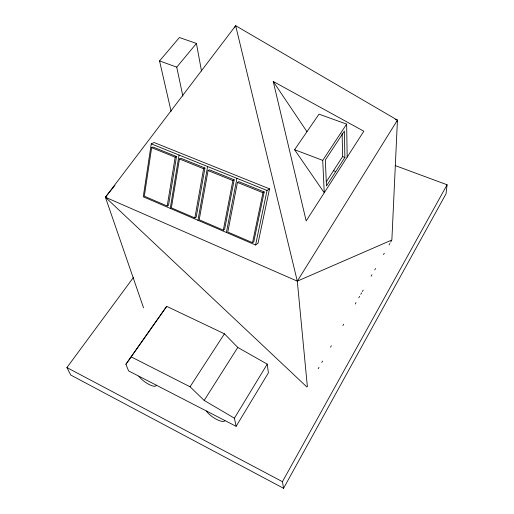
<?xml version="1.0" encoding="UTF-8"?>
<svg xmlns="http://www.w3.org/2000/svg" width="514" height="514" viewBox="0 0 514 514"><rect width="100%" height="100%" fill="white"/><g stroke="black" fill="none" stroke-linecap="round" stroke-linejoin="round"><path stroke-width="0.77" d="M395.163 119.344L397.438 120.141L391.861 240.006L297.298 281.145L105.402 197.235L235.663 25.7L397.438 120.141L396.956 121.651M395.176 165.566L447.09 184.777L446.036 193.772L283.567 488.3L70.784 375.072L66.91 367.568L133.563 277.29M151.251 143.849L143.265 196.798L255.58 245.005L258.041 243.18L269.516 188.85L154.11 142.526L151.251 143.849L267.042 190.463L269.516 188.85M151.649 147.666L144.312 196.187L167.217 206.011L168.528 205.259L176.508 156.513L153.005 147.03L151.649 147.666L175.184 157.181L176.508 156.513M167.217 206.011L175.184 157.181M170.262 208.388L179.052 155.048M179.444 158.967L171.361 207.862L194.87 217.936L196.207 217.107L204.957 168.001L180.838 158.261L179.444 158.967L203.608 168.74L204.957 168.001M194.87 217.936L203.608 168.74M197.967 220.275L207.605 166.536M208.061 170.539L199.201 219.793L223.327 230.137L224.618 229.27L234.178 179.797L209.404 169.793L208.061 170.539L232.874 180.575L234.178 179.797M223.327 230.137L232.874 180.575M226.398 232.482L236.922 178.339M237.449 182.425L227.773 232.045L252.541 242.666L253.787 241.753L264.196 191.915L238.74 181.641L237.449 182.425L262.95 192.731L264.196 191.915M252.541 242.666L262.95 192.731M255.58 245.005L267.042 190.463M283.567 488.3L282.437 481.682L447.09 184.777M234.5 27.756L235.663 25.7L297.298 281.145L307.372 386.714M318.198 368.724L318.995 367.33M321.783 362.46L322.58 361.066M330.541 347.156L331.337 345.761M342.883 325.587L343.68 324.193M355.225 304.018L356.022 302.624M358.811 297.754L359.607 296.36M360.802 294.278L361.599 292.884M362.396 291.489L363.192 290.102M371.153 276.185L371.95 274.791M374.738 269.921L375.535 268.533M383.495 254.616L384.292 253.222M389.072 244.876L389.869 243.482M390.666 242.094L391.462 240.7M236.125 426.318L268.398 372.843L267.241 364.137L237.776 347.432L224.425 333.811L166.69 306.338L125.898 364.285L128.609 370.902L236.125 426.318L234.403 418.184L267.241 364.137M297.298 281.145L397.438 120.141M234.403 418.184L204.174 400.432L237.776 347.432M344.875 157.425L326.467 185.991L325.323 160.034L344.374 131.076L344.875 157.425L342.62 156.584L342.118 133.422M326.3 181.827L342.62 156.584M204.174 400.432L190.052 386.779L224.425 333.811M322.721 160.381L346.648 124.118L319.001 114.166L294.593 149.709L324.257 192.769L322.721 160.381L294.593 149.709M125.898 364.285L166.69 306.338M143.554 307.854L105.402 197.235L114.937 185.355M182.856 96.092L176.752 67.154L196.438 43.439L179.418 37.522L159.552 60.928L171.091 111.294M159.552 60.928L176.752 67.154M333.502 170.687L335.77 171.554M131.25 356.909L190.052 386.779M66.91 367.568L282.437 481.682M273.217 81.45L363.828 131.211L306.164 220.917L273.217 81.45L306.967 131.687M105.402 197.235L306.864 386.958M196.438 43.439L201.494 71.035M346.648 124.118L347.168 157.123M156.243 385.14A10.845 3.238 34.7 0 1 149.009 384.459A10.845 3.238 34.7 0 1 138.889 376.197M224.881 420.523A11.25 3.431 33.3 0 1 216.645 419.418A11.25 3.431 33.3 0 1 206.39 410.994"/></g></svg>
